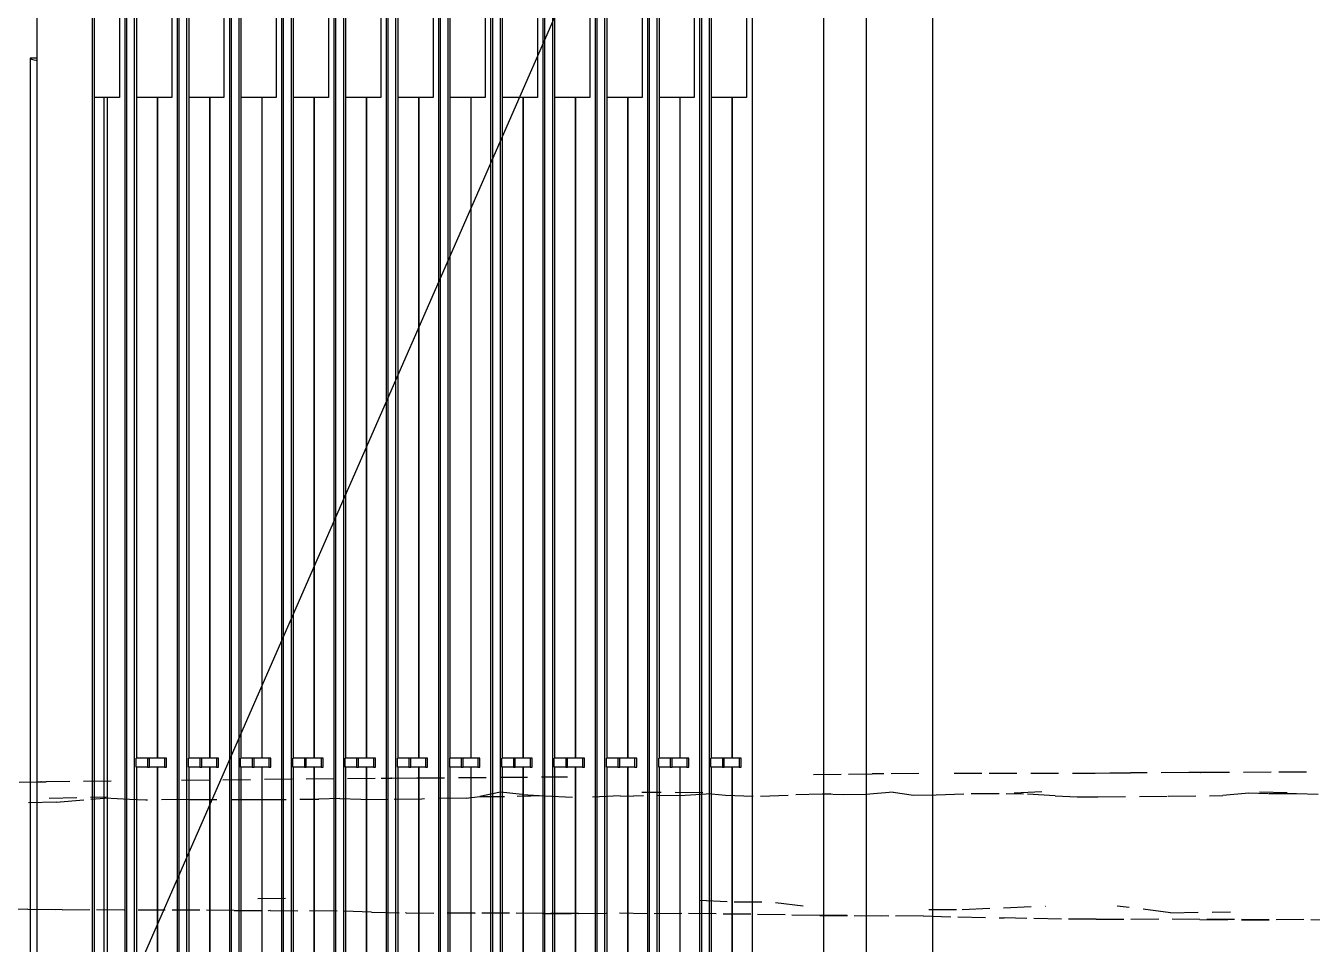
# Model space of a CAD drawing. Header units: millimetres. Extents: x 0 to 460473, y -68369 to 85219.
# Drawn here: x 230723.9 to 231014.2, y -38103.1 to -37895.8 of the extents above; entities that cross this region are included whole.
import ezdxf

# ---------------------------------------------------------------- set-up
doc = ezdxf.new("R2010")
doc.units = ezdxf.units.MM
doc.header["$LTSCALE"] = 50
doc.linetypes.add('HIDDEN2', pattern=[0.1875, 0.125, -0.0625])
doc.layers.add('hid', color=8, linetype='HIDDEN2')

# ---------------------------------------------------------------- blocks, each defined once
blk = doc.blocks.new('FSFSGF')
at = {"color": 1}
blk.add_line((325204.31, 82180.36), (325624.31, 83140.36), dxfattribs=at)
at = {"color": 8}
for p, q in [((325189.31, 82270.86), (325189.31, 83049.86)), ((325391.4, 82270.86), (325391.4, 83049.86)), ((325239.73, 82276.36), (325239.73, 83044.86)), ((325241.41, 83044.86), (325241.41, 82276.36)), ((325241.87, 82276.36), (325241.87, 83044.86)), ((325251.52, 82276.36), (325251.52, 83044.86)), ((325253.2, 83044.86), (325253.2, 82276.36)), ((325253.66, 82276.36), (325253.66, 83044.86)), ((325263.31, 82276.36), (325263.31, 83044.86)), ((325264.99, 83044.86), (325264.99, 82276.36)), ((325265.45, 82276.36), (325265.45, 83044.86)), ((325275.1, 82276.36), (325275.1, 83044.86)), ((325276.78, 83044.86), (325276.78, 82276.36)), ((325277.24, 82276.36), (325277.24, 83044.86)), ((325286.89, 82276.36), (325286.89, 83044.86)), ((325288.57, 83044.86), (325288.57, 82276.36)), ((325289.03, 82276.36), (325289.03, 83044.86)), ((325298.68, 82276.36), (325298.68, 83044.86)), ((325300.36, 83044.86), (325300.36, 82276.36)), ((325300.82, 82276.36), (325300.82, 83044.86)), ((325310.47, 82276.36), (325310.47, 83044.86)), ((325312.15, 83044.86), (325312.15, 82276.36)), ((325312.61, 82276.36), (325312.61, 83044.86)), ((325322.26, 82276.36), (325322.26, 83044.86)), ((325323.94, 83044.86), (325323.94, 82276.36)), ((325324.4, 82276.36), (325324.4, 83044.86)), ((325334.05, 82276.36), (325334.05, 83044.86)), ((325335.73, 83044.86), (325335.73, 82276.36)), ((325336.19, 82276.36), (325336.19, 83044.86)), ((325345.84, 82276.36), (325345.84, 83044.86)), ((325347.52, 83044.86), (325347.52, 82276.36)), ((325347.98, 82276.36), (325347.98, 83044.86)), ((325357.64, 82276.36), (325357.64, 83044.86)), ((325359.31, 83044.86), (325359.31, 82276.36)), ((325359.77, 82276.36), (325359.77, 83044.86)), ((325369.43, 82276.36), (325369.43, 83044.86)), ((325371.1, 83044.86), (325371.1, 82276.36)), ((325371.56, 82276.36), (325371.56, 83044.86)), ((325378.42, 83044.86), (325378.42, 82276.36)), ((325378.9, 82276.36), (325378.9, 83044.86)), ((325392.9, 82350.36), (325392.9, 83025.86)), ((325375.45, 82963.36), (325375.45, 82359.26)), ((325376.27, 82359.26), (325376.27, 82963.36)), ((325234.44, 82659.36), (325234.44, 82510.36)), ((325234.5, 82659.36), (325234.5, 82510.36)), ((325239.25, 82510.36), (325239.25, 82659.36)), ((325246.23, 82659.36), (325246.23, 82510.36)), ((325246.29, 82659.36), (325246.29, 82510.36)), ((325251.04, 82510.36), (325251.04, 82659.36)), ((325258.02, 82659.36), (325258.02, 82510.36)), ((325258.08, 82659.36), (325258.08, 82510.36)), ((325262.83, 82510.36), (325262.83, 82659.36)), ((325269.81, 82659.36), (325269.81, 82510.36)), ((325269.87, 82659.36), (325269.87, 82510.36)), ((325274.62, 82510.36), (325274.62, 82659.36)), ((325281.6, 82659.36), (325281.6, 82510.36)), ((325281.66, 82659.36), (325281.66, 82510.36)), ((325286.41, 82510.36), (325286.41, 82659.36)), ((325293.39, 82659.36), (325293.39, 82510.36)), ((325293.45, 82659.36), (325293.45, 82510.36)), ((325298.2, 82510.36), (325298.2, 82659.36)), ((325305.18, 82659.36), (325305.18, 82510.36)), ((325305.24, 82659.36), (325305.24, 82510.36)), ((325309.99, 82510.36), (325309.99, 82659.36)), ((325316.97, 82659.36), (325316.97, 82510.36)), ((325317.03, 82659.36), (325317.03, 82510.36)), ((325321.78, 82510.36), (325321.78, 82659.36)), ((325328.76, 82659.36), (325328.76, 82510.36)), ((325328.82, 82659.36), (325328.82, 82510.36)), ((325333.57, 82510.36), (325333.57, 82659.36)), ((325340.55, 82659.36), (325340.55, 82510.36)), ((325340.61, 82659.36), (325340.61, 82510.36)), ((325345.36, 82510.36), (325345.36, 82659.36)), ((325352.34, 82659.36), (325352.34, 82510.36)), ((325352.4, 82659.36), (325352.4, 82510.36)), ((325357.16, 82510.36), (325357.16, 82659.36)), ((325364.13, 82659.36), (325364.13, 82510.36)), ((325364.19, 82659.36), (325364.19, 82510.36)), ((325368.95, 82510.36), (325368.95, 82659.36)), ((325213.95, 82316.86), (325213.95, 82572.36)), ((325229.93, 82572.36), (325229.93, 82316.86)), ((325232.5, 82510.36), (325232.5, 82508.36)), ((325232.69, 82510.36), (325232.5, 82510.36)), ((325232.96, 82510.36), (325232.69, 82510.36)), ((325232.96, 82508.36), (325232.96, 82510.36)), ((325232.96, 82510.36), (325236.31, 82510.36)), ((325236.31, 82510.36), (325236.31, 82508.36)), ((325236.55, 82510.36), (325236.31, 82510.36)), ((325236.72, 82510.36), (325236.55, 82510.36)), ((325236.72, 82510.36), (325239.31, 82510.36)), ((325236.72, 82508.36), (325236.72, 82510.36)), ((325239.31, 82510.36), (325239.31, 82508.36)), ((325244.29, 82510.36), (325244.29, 82508.36)), ((325244.48, 82510.36), (325244.29, 82510.36)), ((325244.75, 82510.36), (325244.48, 82510.36)), ((325244.75, 82508.36), (325244.75, 82510.36)), ((325244.75, 82510.36), (325248.1, 82510.36)), ((325248.1, 82510.36), (325248.1, 82508.36)), ((325248.34, 82510.36), (325248.1, 82510.36)), ((325248.52, 82510.36), (325248.34, 82510.36)), ((325248.52, 82508.36), (325248.52, 82510.36)), ((325248.52, 82510.36), (325251.1, 82510.36)), ((325251.1, 82510.36), (325251.1, 82508.36)), ((325256.08, 82510.36), (325256.08, 82508.36)), ((325256.27, 82510.36), (325256.08, 82510.36)), ((325256.54, 82510.36), (325256.27, 82510.36)), ((325256.54, 82508.36), (325256.54, 82510.36)), ((325256.54, 82510.36), (325259.89, 82510.36)), ((325259.89, 82510.36), (325259.89, 82508.36)), ((325260.13, 82510.36), (325259.89, 82510.36)), ((325260.31, 82510.36), (325260.13, 82510.36)), ((325260.31, 82508.36), (325260.31, 82510.36)), ((325260.31, 82510.36), (325262.89, 82510.36)), ((325262.89, 82510.36), (325262.89, 82508.36)), ((325267.87, 82510.36), (325267.87, 82508.36)), ((325268.07, 82510.36), (325267.87, 82510.36)), ((325268.33, 82510.36), (325268.07, 82510.36)), ((325268.33, 82508.36), (325268.33, 82510.36)), ((325268.33, 82510.36), (325271.68, 82510.36)), ((325271.68, 82510.36), (325271.68, 82508.36)), ((325271.92, 82510.36), (325271.68, 82510.36)), ((325272.1, 82510.36), (325271.92, 82510.36)), ((325272.1, 82510.36), (325274.68, 82510.36)), ((325272.1, 82508.36), (325272.1, 82510.36)), ((325274.68, 82510.36), (325274.68, 82508.36)), ((325279.66, 82510.36), (325279.66, 82508.36)), ((325279.86, 82510.36), (325279.66, 82510.36)), ((325280.12, 82510.36), (325279.86, 82510.36)), ((325280.12, 82508.36), (325280.12, 82510.36)), ((325280.12, 82510.36), (325283.47, 82510.36)), ((325283.47, 82510.36), (325283.47, 82508.36)), ((325283.71, 82510.36), (325283.47, 82510.36)), ((325283.89, 82510.36), (325283.71, 82510.36)), ((325283.89, 82510.36), (325286.48, 82510.36)), ((325283.89, 82508.36), (325283.89, 82510.36)), ((325286.48, 82510.36), (325286.48, 82508.36)), ((325291.45, 82510.36), (325291.45, 82508.36)), ((325291.65, 82510.36), (325291.45, 82510.36)), ((325291.91, 82510.36), (325291.65, 82510.36)), ((325291.91, 82508.36), (325291.91, 82510.36)), ((325291.91, 82510.36), (325295.26, 82510.36)), ((325295.26, 82510.36), (325295.26, 82508.36)), ((325295.5, 82510.36), (325295.26, 82510.36)), ((325295.68, 82510.36), (325295.5, 82510.36)), ((325295.68, 82508.36), (325295.68, 82510.36)), ((325295.68, 82510.36), (325298.27, 82510.36)), ((325298.27, 82510.36), (325298.27, 82508.36)), ((325303.24, 82510.36), (325303.24, 82508.36)), ((325303.44, 82510.36), (325303.24, 82510.36)), ((325303.7, 82510.36), (325303.44, 82510.36)), ((325303.7, 82508.36), (325303.7, 82510.36)), ((325303.7, 82510.36), (325307.05, 82510.36)), ((325307.05, 82510.36), (325307.05, 82508.36)), ((325307.29, 82510.36), (325307.05, 82510.36)), ((325307.47, 82510.36), (325307.29, 82510.36)), ((325307.47, 82508.36), (325307.47, 82510.36)), ((325307.47, 82510.36), (325310.06, 82510.36)), ((325310.06, 82510.36), (325310.06, 82508.36)), ((325315.04, 82510.36), (325315.04, 82508.36)), ((325315.23, 82510.36), (325315.04, 82510.36)), ((325315.49, 82510.36), (325315.23, 82510.36)), ((325315.49, 82508.36), (325315.49, 82510.36)), ((325315.49, 82510.36), (325318.84, 82510.36)), ((325318.84, 82510.36), (325318.84, 82508.36)), ((325319.08, 82510.36), (325318.84, 82510.36)), ((325319.26, 82510.36), (325319.08, 82510.36)), ((325319.26, 82510.36), (325321.85, 82510.36)), ((325319.26, 82508.36), (325319.26, 82510.36)), ((325321.85, 82510.36), (325321.85, 82508.36)), ((325326.83, 82510.36), (325326.83, 82508.36)), ((325327.02, 82510.36), (325326.83, 82510.36)), ((325327.28, 82510.36), (325327.02, 82510.36)), ((325327.28, 82508.36), (325327.28, 82510.36)), ((325327.28, 82510.36), (325330.63, 82510.36)), ((325330.63, 82510.36), (325330.63, 82508.36)), ((325330.87, 82510.36), (325330.63, 82510.36)), ((325331.05, 82510.36), (325330.87, 82510.36)), ((325331.05, 82510.36), (325333.64, 82510.36)), ((325331.05, 82508.36), (325331.05, 82510.36)), ((325333.64, 82510.36), (325333.64, 82508.36)), ((325338.62, 82510.36), (325338.62, 82508.36)), ((325338.81, 82510.36), (325338.62, 82510.36)), ((325339.07, 82510.36), (325338.81, 82510.36)), ((325339.07, 82508.36), (325339.07, 82510.36)), ((325339.07, 82510.36), (325342.42, 82510.36)), ((325342.42, 82510.36), (325342.42, 82508.36)), ((325342.66, 82510.36), (325342.42, 82510.36)), ((325342.84, 82510.36), (325342.66, 82510.36)), ((325342.84, 82510.36), (325345.43, 82510.36)), ((325342.84, 82508.36), (325342.84, 82510.36)), ((325345.43, 82510.36), (325345.43, 82508.36)), ((325350.41, 82510.36), (325350.41, 82508.36)), ((325350.6, 82510.36), (325350.41, 82510.36)), ((325350.86, 82510.36), (325350.6, 82510.36)), ((325350.86, 82508.36), (325350.86, 82510.36)), ((325350.86, 82510.36), (325354.21, 82510.36)), ((325354.21, 82510.36), (325354.21, 82508.36)), ((325354.46, 82510.36), (325354.21, 82510.36)), ((325354.63, 82510.36), (325354.46, 82510.36)), ((325354.63, 82510.36), (325357.22, 82510.36)), ((325354.63, 82508.36), (325354.63, 82510.36)), ((325357.22, 82510.36), (325357.22, 82508.36)), ((325362.2, 82510.36), (325362.2, 82508.36)), ((325362.39, 82510.36), (325362.2, 82510.36)), ((325362.65, 82510.36), (325362.39, 82510.36)), ((325362.65, 82508.36), (325362.65, 82510.36)), ((325362.65, 82510.36), (325366, 82510.36)), ((325366, 82510.36), (325366, 82508.36)), ((325366.25, 82510.36), (325366, 82510.36)), ((325366.42, 82510.36), (325366.25, 82510.36)), ((325366.42, 82508.36), (325366.42, 82510.36)), ((325366.42, 82510.36), (325369.01, 82510.36)), ((325369.01, 82510.36), (325369.01, 82508.36)), ((325232.5, 82508.36), (325232.69, 82508.36)), ((325232.69, 82508.36), (325232.96, 82508.36)), ((325232.96, 82508.36), (325236.31, 82508.36)), ((325234.44, 82508.36), (325234.44, 82359.26)), ((325234.5, 82508.36), (325234.5, 82359.26)), ((325236.31, 82508.36), (325236.55, 82508.36)), ((325236.55, 82508.36), (325236.72, 82508.36)), ((325236.72, 82508.36), (325239.31, 82508.36)), ((325239.25, 82359.26), (325239.25, 82508.36)), ((325244.29, 82508.36), (325244.48, 82508.36)), ((325244.48, 82508.36), (325244.75, 82508.36)), ((325244.75, 82508.36), (325248.1, 82508.36)), ((325246.23, 82508.36), (325246.23, 82359.26)), ((325246.29, 82508.36), (325246.29, 82359.26)), ((325248.1, 82508.36), (325248.34, 82508.36)), ((325248.34, 82508.36), (325248.52, 82508.36)), ((325248.52, 82508.36), (325251.1, 82508.36)), ((325251.04, 82359.26), (325251.04, 82508.36)), ((325256.08, 82508.36), (325256.27, 82508.36)), ((325256.27, 82508.36), (325256.54, 82508.36)), ((325256.54, 82508.36), (325259.89, 82508.36)), ((325258.02, 82508.36), (325258.02, 82359.26)), ((325258.08, 82508.36), (325258.08, 82359.26)), ((325259.89, 82508.36), (325260.13, 82508.36)), ((325260.13, 82508.36), (325260.31, 82508.36)), ((325260.31, 82508.36), (325262.89, 82508.36)), ((325262.83, 82359.26), (325262.83, 82508.36)), ((325267.87, 82508.36), (325268.07, 82508.36)), ((325268.07, 82508.36), (325268.33, 82508.36)), ((325268.33, 82508.36), (325271.68, 82508.36)), ((325269.81, 82508.36), (325269.81, 82359.26)), ((325269.87, 82508.36), (325269.87, 82359.26)), ((325271.68, 82508.36), (325271.92, 82508.36)), ((325271.92, 82508.36), (325272.1, 82508.36)), ((325272.1, 82508.36), (325274.68, 82508.36)), ((325274.62, 82359.26), (325274.62, 82508.36)), ((325279.66, 82508.36), (325279.86, 82508.36)), ((325279.86, 82508.36), (325280.12, 82508.36)), ((325280.12, 82508.36), (325283.47, 82508.36)), ((325281.6, 82508.36), (325281.6, 82359.26)), ((325281.66, 82508.36), (325281.66, 82359.26)), ((325283.47, 82508.36), (325283.71, 82508.36)), ((325283.71, 82508.36), (325283.89, 82508.36)), ((325283.89, 82508.36), (325286.48, 82508.36)), ((325286.41, 82359.26), (325286.41, 82508.36)), ((325291.45, 82508.36), (325291.65, 82508.36)), ((325291.65, 82508.36), (325291.91, 82508.36)), ((325291.91, 82508.36), (325295.26, 82508.36)), ((325293.39, 82508.36), (325293.39, 82359.26)), ((325293.45, 82508.36), (325293.45, 82359.26)), ((325295.26, 82508.36), (325295.5, 82508.36)), ((325295.5, 82508.36), (325295.68, 82508.36)), ((325295.68, 82508.36), (325298.27, 82508.36)), ((325298.2, 82359.26), (325298.2, 82508.36)), ((325303.24, 82508.36), (325303.44, 82508.36)), ((325303.44, 82508.36), (325303.7, 82508.36)), ((325303.7, 82508.36), (325307.05, 82508.36)), ((325305.18, 82508.36), (325305.18, 82359.26)), ((325305.24, 82508.36), (325305.24, 82359.26)), ((325307.05, 82508.36), (325307.29, 82508.36)), ((325307.29, 82508.36), (325307.47, 82508.36)), ((325307.47, 82508.36), (325310.06, 82508.36)), ((325309.99, 82359.26), (325309.99, 82508.36)), ((325315.04, 82508.36), (325315.23, 82508.36)), ((325315.23, 82508.36), (325315.49, 82508.36)), ((325315.49, 82508.36), (325318.84, 82508.36)), ((325316.97, 82508.36), (325316.97, 82359.26)), ((325317.03, 82508.36), (325317.03, 82359.26)), ((325318.84, 82508.36), (325319.08, 82508.36)), ((325319.08, 82508.36), (325319.26, 82508.36)), ((325319.26, 82508.36), (325321.85, 82508.36)), ((325321.78, 82359.26), (325321.78, 82508.36)), ((325326.83, 82508.36), (325327.02, 82508.36)), ((325327.02, 82508.36), (325327.28, 82508.36)), ((325327.28, 82508.36), (325330.63, 82508.36)), ((325328.76, 82508.36), (325328.76, 82359.26)), ((325328.82, 82508.36), (325328.82, 82359.26)), ((325330.63, 82508.36), (325330.87, 82508.36)), ((325330.87, 82508.36), (325331.05, 82508.36)), ((325331.05, 82508.36), (325333.64, 82508.36)), ((325333.57, 82359.26), (325333.57, 82508.36)), ((325338.62, 82508.36), (325338.81, 82508.36)), ((325338.81, 82508.36), (325339.07, 82508.36)), ((325339.07, 82508.36), (325342.42, 82508.36)), ((325340.55, 82508.36), (325340.55, 82359.26)), ((325340.61, 82508.36), (325340.61, 82359.26)), ((325342.42, 82508.36), (325342.66, 82508.36)), ((325342.66, 82508.36), (325342.84, 82508.36)), ((325342.84, 82508.36), (325345.43, 82508.36)), ((325345.36, 82359.26), (325345.36, 82508.36)), ((325350.41, 82508.36), (325350.6, 82508.36)), ((325350.6, 82508.36), (325350.86, 82508.36)), ((325350.86, 82508.36), (325354.21, 82508.36)), ((325352.34, 82508.36), (325352.34, 82359.26)), ((325352.4, 82508.36), (325352.4, 82359.26)), ((325354.21, 82508.36), (325354.46, 82508.36)), ((325354.46, 82508.36), (325354.63, 82508.36)), ((325354.63, 82508.36), (325357.22, 82508.36)), ((325357.16, 82359.26), (325357.16, 82508.36)), ((325362.2, 82508.36), (325362.39, 82508.36)), ((325362.39, 82508.36), (325362.65, 82508.36)), ((325362.65, 82508.36), (325366, 82508.36)), ((325364.13, 82508.36), (325364.13, 82359.26)), ((325364.19, 82508.36), (325364.19, 82359.26)), ((325366, 82508.36), (325366.25, 82508.36)), ((325366.25, 82508.36), (325366.42, 82508.36)), ((325366.42, 82508.36), (325369.01, 82508.36)), ((325368.95, 82359.26), (325368.95, 82508.36)), ((325231.29, 82316.86), (325231.29, 82359.26)), ((325231.29, 82359.26), (325239.25, 82359.26)), ((325239.25, 82276.36), (325239.25, 82359.26)), ((325243.08, 82276.36), (325243.08, 82359.26)), ((325243.08, 82359.26), (325251.04, 82359.26)), ((325251.04, 82276.36), (325251.04, 82359.26)), ((325254.87, 82276.36), (325254.87, 82359.26)), ((325254.87, 82359.26), (325262.83, 82359.26)), ((325262.83, 82276.36), (325262.83, 82359.26)), ((325266.66, 82276.36), (325266.66, 82359.26)), ((325266.66, 82359.26), (325274.62, 82359.26)), ((325274.62, 82276.36), (325274.62, 82359.26)), ((325278.45, 82276.36), (325278.45, 82359.26)), ((325278.45, 82359.26), (325286.41, 82359.26)), ((325286.41, 82276.36), (325286.41, 82359.26)), ((325290.24, 82276.36), (325290.24, 82359.26)), ((325290.24, 82359.26), (325298.2, 82359.26)), ((325298.2, 82276.36), (325298.2, 82359.26)), ((325302.03, 82276.36), (325302.03, 82359.26)), ((325302.03, 82359.26), (325309.99, 82359.26)), ((325309.99, 82276.36), (325309.99, 82359.26)), ((325313.82, 82276.36), (325313.82, 82359.26)), ((325313.82, 82359.26), (325321.78, 82359.26)), ((325321.78, 82276.36), (325321.78, 82359.26)), ((325325.61, 82276.36), (325325.61, 82359.26)), ((325325.61, 82359.26), (325333.57, 82359.26)), ((325333.57, 82276.36), (325333.57, 82359.26)), ((325337.4, 82276.36), (325337.4, 82359.26)), ((325337.4, 82359.26), (325345.36, 82359.26)), ((325345.36, 82276.36), (325345.36, 82359.26)), ((325349.19, 82276.36), (325349.19, 82359.26)), ((325349.19, 82359.26), (325357.16, 82359.26)), ((325357.16, 82276.36), (325357.16, 82359.26)), ((325360.98, 82276.36), (325360.98, 82359.26)), ((325360.98, 82359.26), (325368.95, 82359.26)), ((325368.95, 82276.36), (325368.95, 82359.26)), ((325372.77, 82276.36), (325372.77, 82359.26)), ((325372.77, 82359.26), (325378.42, 82359.26)), ((325391.62, 82350.81), (325391.4, 82350.83)), ((325391.4, 82350.36), (325392.14, 82350.36)), ((325392.12, 82350.71), (325391.62, 82350.81)), ((325392.6, 82350.57), (325392.12, 82350.71)), ((325392.14, 82350.36), (325392.9, 82350.36)), ((325392.72, 82350.52), (325392.6, 82350.57)), ((325392.83, 82350.46), (325392.72, 82350.52)), ((325392.85, 82350.44), (325392.83, 82350.46)), ((325392.88, 82350.42), (325392.85, 82350.44)), ((325392.89, 82350.4), (325392.88, 82350.42)), ((325392.89, 82350.39), (325392.89, 82350.4)), ((325392.9, 82350.37), (325392.89, 82350.39)), ((325392.9, 82350.36), (325392.9, 82350.37))]:
    blk.add_line(p, q, dxfattribs=at)
at = {"color": 1}
blk.add_lwpolyline([(325204.31, 82180.36), (325204.31, 83140.36), (325624.31, 83140.36), (325624.31, 82180.36)], close=True, dxfattribs=at)

msp = doc.modelspace()

# ---------------------------------------------------------------- linework, layer by layer
at = {"layer": 'hid'}
for p, q in [((230713.02335316, -38066.65501258), (230726.29512653, -38066.45842077)), ((230726.29512653, -38066.45842077), (230727.03324202, -38066.45917717)), ((230727.03324202, -38066.45917717), (230727.32158821, -38066.47725958)), ((230727.39004033, -38066.45461018), (230727.32158821, -38066.47725958)), ((230727.32158821, -38066.47725958), (230727.35524993, -38066.45950716)), ((230727.35524993, -38066.45950716), (230727.39004033, -38066.45461018)), ((230727.39004033, -38066.45461018), (230728.5051547, -38066.46078544)), ((230743.19993009, -38066.28183456), (230728.5051547, -38066.46078544)), ((230759.01444956, -38066.0698668), (230804.06611443, -38065.60466865)), ((230804.06611443, -38065.60466865), (230806.436443, -38065.60743704)), ((230806.50068409, -38065.60043083), (230806.436443, -38065.60743704)), ((230806.50068409, -38065.60043083), (230812.13925068, -38065.56445633)), ((230812.13925068, -38065.56445633), (230846.09967426, -38065.29598447)), ((230901.61435593, -38064.7803962), (230909.55273849, -38064.72021518)), ((230909.55273849, -38064.72021518), (230914.84360643, -38064.67028692)), ((230917.48924618, -38064.64375031), (230914.84360643, -38064.67028692)), ((230925.42837868, -38064.59075837), (230917.48924618, -38064.64375031)), ((230933.35757438, -38064.51543649), (230941.29726935, -38064.51976917)), ((230941.29726935, -38064.51976917), (230965.15270614, -38064.46444425)), ((230965.15270614, -38064.46444425), (230968.52532595, -38064.44850237)), ((230968.52532595, -38064.44850237), (230973.094859, -38064.4037868)), ((230968.52532595, -38064.44850237), (230973.07685592, -38064.42215149)), ((230973.07685592, -38064.42215149), (230973.12617008, -38064.42693014)), ((230973.094859, -38064.4037868), (230973.12617008, -38064.42693014)), ((230986.32538997, -38064.36173165), (230973.12617008, -38064.42693014)), ((230988.93440706, -38064.35735028), (230986.32538997, -38064.36173165)), ((230988.97967998, -38064.34012982), (230988.93440706, -38064.35735028)), ((230988.97967998, -38064.34012982), (230989.01283944, -38064.34012982)), ((230993.35813442, -38064.33219017), (230989.01283944, -38064.34012982)), ((231004.90182299, -38064.29213711), (230993.35813442, -38064.33219017)), ((231012.86251649, -38064.24214471), (231004.90182299, -38064.29213711)), ((230729.15603685, -38070.13991458), (230742.06713428, -38069.84829226)), ((230823.26433309, -38070.1049199), (230826.33761825, -38069.7879681)), ((230830.97679394, -38068.81844885), (230826.33761825, -38069.7879681)), ((230826.33761825, -38069.7879681), (230831.93785176, -38069.79829986)), ((230835.90207463, -38069.3343704), (230830.97679394, -38068.81844885)), ((230840.98710604, -38069.57988439), (230831.93785176, -38069.79829986)), ((230835.90207463, -38069.3343704), (230840.98710604, -38069.57988439)), ((230840.98710604, -38069.57988439), (230850.08058347, -38070.01893298)), ((230858.01484131, -38069.59566401), (230850.08058347, -38070.01893298)), ((230858.01484131, -38069.59566401), (230860.99532046, -38069.67198573)), ((230872.65700523, -38069.52067541), (230860.99532046, -38069.67198573)), ((230876.65403831, -38068.91643395), (230862.87975122, -38068.87077423)), ((230878.58796562, -38069.18039382), (230872.65700523, -38069.52067541)), ((230878.58796562, -38069.18039382), (230881.76886826, -38069.42469)), ((230881.76886826, -38069.42469), (230889.6716283, -38069.71397935)), ((230889.6716283, -38069.71397935), (230897.62407238, -38069.35636706)), ((230903.57246546, -38069.23166716), (230897.62407238, -38069.35636706)), ((230905.57314169, -38069.18972573), (230903.57246546, -38069.23166716)), ((230908.44750325, -38069.40269335), (230903.57246546, -38069.23166716)), ((230913.45602812, -38069.34170262), (230908.44750325, -38069.40269335)), ((230919.58272483, -38068.80045159), (230913.45602812, -38069.34170262)), ((230919.58272483, -38068.80045159), (230924.2222755, -38069.4613511)), ((230924.2222755, -38069.4613511), (230929.28235926, -38069.41069213)), ((230929.28235926, -38069.41069213), (230937.23836559, -38069.04741404)), ((230937.23836559, -38069.04741404), (230945.11281512, -38069.05474626)), ((230953.13387939, -38068.73546147), (230945.11281512, -38069.05474626)), ((230945.11281512, -38069.05474626), (230949.02266679, -38069.17706099)), ((230956.17604173, -38069.61932707), (230949.02266679, -38069.17706099)), ((230956.17604173, -38069.61932707), (230961.10432221, -38069.82662889)), ((230961.10432221, -38069.82662889), (230965.8179302, -38069.84029348)), ((230965.8179302, -38069.84029348), (230981.6219504, -38069.66532008)), ((230981.6219504, -38069.66532008), (230994.00658464, -38069.55966948)), ((230999.88711105, -38069.03441601), (230994.00658464, -38069.55966948)), ((231004.24880614, -38069.19439169), (230999.88711105, -38069.03441601)), ((231008.53438155, -38068.93143167), (231000.77561144, -38068.71979719)), ((231010.62673528, -38069.15873045), (231004.24880614, -38069.19439169)), ((231015.47758368, -38069.3287046), (231010.62673528, -38069.15873045)), ((230730.79167251, -38071.01111544), (230720.86686632, -38071.28907318)), ((230730.79167251, -38071.01111544), (230738.5780032, -38070.34854952)), ((230738.5780032, -38070.34854952), (230741.74240698, -38070.14824665)), ((230747.31976709, -38070.46553174), (230741.74240698, -38070.14824665)), ((230750.98476089, -38070.5911793), (230747.31976709, -38070.46553174)), ((230760.77457652, -38070.45320028), (230750.98476089, -38070.5911793)), ((230760.77457652, -38070.45320028), (230776.37011129, -38070.46853128)), ((230776.37011129, -38070.46853128), (230790.00359572, -38070.36688007)), ((230794.73351507, -38070.24689831), (230790.00359572, -38070.36688007)), ((230794.73351507, -38070.24689831), (230799.48162065, -38070.34588326)), ((230799.48162065, -38070.34588326), (230806.87047912, -38070.42153843)), ((230813.26696947, -38070.32621959), (230806.87047912, -38070.42153843)), ((230823.26433309, -38070.1049199), (230813.26696947, -38070.32621959)), ((230782.51724407, -38092.74581053), (230774.77759762, -38092.88778894)), ((230724.36837154, -38095.22476692), (230716.62028818, -38095.26276114)), ((230732.12320443, -38095.31175369), (230724.36837154, -38095.22476692)), ((230724.36837154, -38095.22476692), (230731.19390519, -38095.25157646)), ((230732.12320443, -38095.31175369), (230739.87916224, -38095.25809518)), ((230739.87916224, -38095.25809518), (230755.38957796, -38095.37374426)), ((230763.14553577, -38095.41607116), (230755.38957796, -38095.37374426)), ((230770.89961871, -38095.51238985), (230763.14553577, -38095.41607116)), ((230770.89961871, -38095.51238985), (230778.62526212, -38095.52718888)), ((230778.663076, -38095.55771629), (230778.62526212, -38095.52718888)), ((230779.02985316, -38095.52749327), (230778.663076, -38095.55771629)), ((230779.02985316, -38095.52749327), (230786.42034622, -38095.53305337)), ((230794.18005376, -38095.62370625), (230786.42034622, -38095.53305337)), ((230801.93601157, -38095.90366368), (230794.18005376, -38095.62370625)), ((230801.93601157, -38095.90366368), (230809.60406856, -38096.01881892)), ((230875.90671556, -38093.16607995), (230883.7065453, -38093.54002309)), ((230883.7065453, -38093.54002309), (230891.54649724, -38093.55302112)), ((230899.27845673, -38094.4948779), (230891.54649724, -38093.55302112)), ((230927.65216073, -38095.24643029), (230935.16063584, -38095.25742862)), ((230935.16063584, -38095.25742862), (230953.94982235, -38094.47821377)), ((230982.19528532, -38095.99165031), (230970.12019194, -38094.49221164)), ((230982.19528532, -38095.99165031), (230995.7007162, -38095.79734652)), ((230809.70621839, -38096.04993526), (230809.60406856, -38096.01881892)), ((230809.70621839, -38096.04993526), (230809.73520328, -38096.02078823)), ((230809.73520328, -38096.02078823), (230817.48429965, -38096.12396352)), ((230825.22741385, -38096.08840677), (230817.48429965, -38096.12396352)), ((230825.25976449, -38096.08845518), (230825.22741385, -38096.08840677)), ((230825.22741385, -38096.08840677), (230825.25319406, -38096.11363176)), ((230825.25319406, -38096.11363176), (230825.29779428, -38096.08833527)), ((230825.29779428, -38096.08833527), (230825.25976449, -38096.08845518)), ((230833.0258382, -38096.06063982), (230825.29779428, -38096.08833527)), ((230840.79417014, -38096.17028981), (230833.0258382, -38096.06063982)), ((230840.79417014, -38096.17028981), (230848.55146498, -38096.13084655)), ((230848.57468874, -38096.15162598), (230840.79417014, -38096.17028981)), ((230848.55146498, -38096.13084655), (230848.61368635, -38096.13488902)), ((230848.61368635, -38096.13488902), (230848.57468874, -38096.15162598)), ((230848.61368635, -38096.13488902), (230856.3456455, -38096.0859693)), ((230864.12353927, -38096.22128206), (230856.3456455, -38096.0859693)), ((230871.90555776, -38096.14862644), (230864.12353927, -38096.22128206)), ((230879.67651452, -38096.27327415), (230871.90555776, -38096.14862644)), ((230887.46528254, -38096.34193038), (230879.67651452, -38096.27327415)), ((230895.233427, -38096.49057444), (230887.46528254, -38096.34193038)), ((230903.02725716, -38096.59389206), (230895.233427, -38096.49057444)), ((230918.60723052, -38096.74920178), (230903.02725716, -38096.59389206)), ((230903.02725716, -38096.59389206), (230910.8128379, -38096.62722033)), ((230910.8128379, -38096.62722033), (230918.60723052, -38096.74920178)), ((230926.38756163, -38096.69754297), (230918.60723052, -38096.74920178)), ((230926.38756163, -38096.69754297), (230934.17014258, -38096.94250572)), ((230934.17014258, -38096.94250572), (230944.68954367, -38097.17154973)), ((230949.7750517, -38097.30245099), (230944.68954367, -38097.17154973)), ((230957.58613065, -38097.45376131), (230949.7750517, -38097.30245099)), ((230965.3973971, -38097.46375979), (230957.58613065, -38097.45376131)), ((230965.3973971, -38097.46375979), (230973.20978846, -38097.43576405)), ((230973.20978846, -38097.43576405), (230973.26649578, -38097.42976189)), ((230973.26649578, -38097.42976189), (230981.01899255, -38097.40243579)), ((230988.82669674, -38097.5424145), (230981.01899255, -38097.40243579)), ((230996.64115046, -38097.50908624), (230988.82669674, -38097.5424145)), ((230988.82669674, -38097.5424145), (231004.44810471, -38097.59007392)), ((231004.44810471, -38097.59007392), (230996.64115046, -38097.50908624)), ((231012.2601211, -38097.52241754), (231004.44810471, -38097.59007392)), ((231020.06351309, -38097.72238713), (231012.2601211, -38097.52241754))]:
    msp.add_line(p, q, dxfattribs=at)

# ---------------------------------------------------------------- block references
at = {"rotation": 180}
msp.add_blockref('FSFSGF', (556117.81684452, 44447.228343), dxfattribs=at)

doc.saveas('drawing.dxf')
